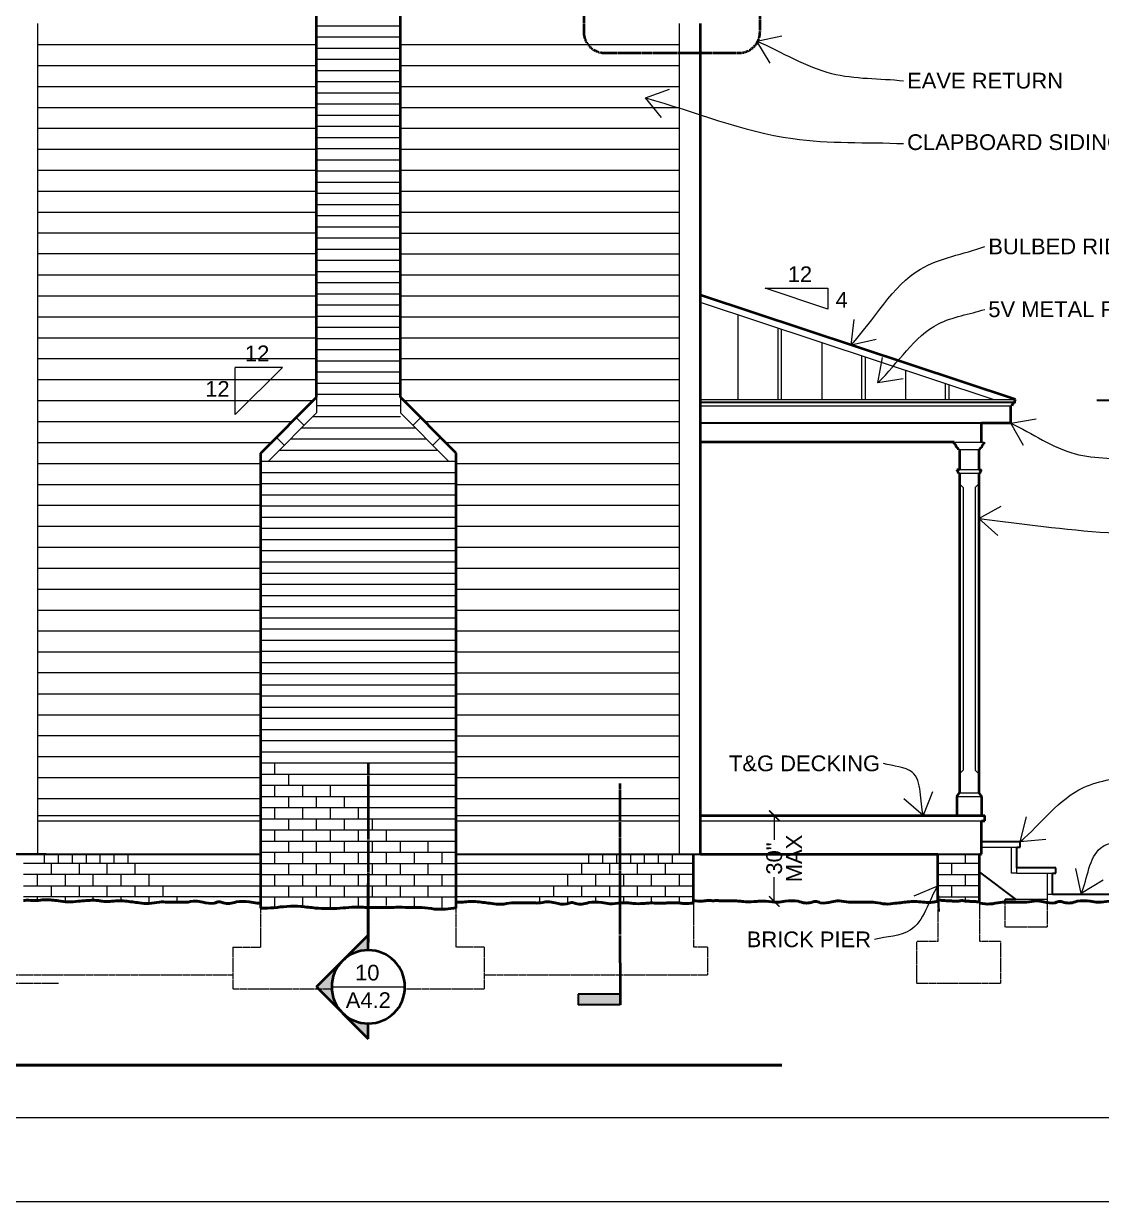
# Model space of a CAD drawing. Header units: inches. Extents: x -4969 to 16721, y 2489 to 24693.
# Drawn here: x 4283.3 to 4592.2, y 4790.5 to 5127.9 of the extents above; entities that cross this region are included whole.
import ezdxf

# ---------------------------------------------------------------- set-up
doc = ezdxf.new("R2010")
doc.units = ezdxf.units.IN
doc.header["$MEASUREMENT"] = 0
doc.linetypes.add('CENTER', pattern=[2, 1.25, -0.25, 0.25, -0.25])
doc.linetypes.add('DASHED2', pattern=[0.375, 0.25, -0.125])
doc.layers.get('0').update_dxf_attribs({"lineweight": 5})
doc.layers.add('0-NPLT', color=1, linetype='Continuous', plot=False)
for name, color, linetype, lineweight in [('1', 1, 'Continuous', 9), ('2', 6, 'Continuous', 20), ('3', 3, 'Continuous', 30), ('4', 2, 'Continuous', 40), ('5', 4, 'Continuous', 50), ('A-DIMSx', 7, 'Continuous', 9), ('A-LINK', 7, 'Continuous', 40), ('A-TEXTx', 7, 'Continuous', 20)]:
    doc.layers.add(name, color=color, linetype=linetype, lineweight=lineweight)
doc.styles.get("Standard").update_dxf_attribs({"font": 'Arial.ttf'})
doc.dimstyles.get("Standard").update_dxf_attribs({"dimtxt": 3, "dimasz": 2, "dimexe": 0.03125, "dimexo": 0.0625, "dimgap": 0.03125, "dimtad": 0, "dimtoh": 1, "dimdec": 4, "dimlfac": 0.99985, "dimzin": 0, "dimdsep": 46, "dimlunit": 4, "dimtxsty": 'Standard', "dimblk": 'ARCHTICK', "dimblk1": 'ARCHTICK', "dimblk2": 'ARCHTICK', "dimcen": 0.09, "dimclrt": 256, "dimadec": 0, "dimazin": 0, "dimtfac": 1, "dimtdec": 4, "dimtofl": 0, "dimtmove": 0, "dimatfit": 3, "dimfxl": 1, "dimtolj": 1, "dimtzin": 0, "dimarcsym": 0})

# ---------------------------------------------------------------- blocks, each defined once
blk = doc.blocks.new('_ArchTick')
at = {"color": 0, "linetype": 'ByBlock', "lineweight": 0, "const_width": 0.15}
blk.add_lwpolyline([(-0.5, -0.5), (0.5, 0.5)], dxfattribs=at)
blk = doc.blocks.new('*D80')
at = {"layer": 'A-DIMSx', "color": 0, "lineweight": -2, "ltscale": 0.1, "transparency": 16777216}
for p, q in [((4501.24, 4901.04), (4495.46, 4901.04)), ((4497.51, 4876.45), (4501.46, 4876.45))]:
    blk.add_line(p, q, dxfattribs=at)
at = {"layer": 'A-DIMSx', "color": 0, "lineweight": 5, "ltscale": 0.1, "transparency": 16777216}
for p, q in [((4498.46, 4901.04), (4498.46, 4894.08)), ((4498.46, 4876.45), (4498.46, 4883.41))]:
    blk.add_line(p, q, dxfattribs=at)
at = {"layer": 'Defpoints', "color": 0, "ltscale": 0.1, "transparency": 16777216}
for p in [(4503.24, 4901.04), (4495.51, 4876.45), (4498.46, 4876.45)]:
    blk.add_point(p, dxfattribs=at)
at = {"layer": 'A-DIMSx', "color": 0, "lineweight": 5, "ltscale": 0.1, "transparency": 16777216, "xscale": 3, "yscale": 3, "zscale": 3}
for p, rotation in [((4498.46, 4901.04), 90), ((4498.46, 4876.45), 270)]:
    blk.add_blockref('_ArchTick', p, dxfattribs=dict(at, rotation=rotation))
at = {"layer": 'A-DIMSx', "ltscale": 0.1, "transparency": 16777216, "insert": (4498.46, 4888.74), "char_height": 4.5, "attachment_point": 5, "rotation": 90}
blk.add_mtext('\\A1;30"', dxfattribs=at)
blk = doc.blocks.new('Section Tail 1a')
at = {"layer": 'A-LINK', "lineweight": 5, "ltscale": 0.1}
blk.add_hatch(color=152, dxfattribs=at).paths.add_polyline_path([(5.4248, 3.0938), (5.4248, 3.1563), (5.1748, 3.1563), (5.1748, 3.0938)])
at = {"layer": 'A-LINK', "color": 152, "linetype": 'Continuous', "lineweight": 30, "ltscale": 0.1}
for p, q in [((5.4248, 3.1563), (5.1748, 3.1563)), ((5.1748, 3.0938), (5.1748, 3.1563)), ((5.4248, 3.0938), (5.1748, 3.0938))]:
    blk.add_line(p, q, dxfattribs=at)
at = {"layer": 'A-LINK', "color": 152, "linetype": 'Continuous', "ltscale": 0.1}
blk.add_line((5.4248, 2.9063), (5.4248, 3.1563), dxfattribs=at)
blk = doc.blocks.new('Section Callout')
at = {"layer": 'A-LINK', "ltscale": 0.1}
h = blk.add_hatch(color=152, dxfattribs=at)
h.paths.add_polyline_path([(1891.06, 7392.5), (1883.64, 7385.08), (1891.06, 7377.65, -0.198912), (1887.98, 7385.08, -0.198912)])
h.paths.add_polyline_path([(1898.48, 7399.92), (1891.06, 7392.5, -0.198912), (1898.48, 7395.58)])
h.paths.add_polyline_path([(1891.06, 7377.65), (1898.48, 7370.23), (1898.48, 7374.58, -0.198912)])
at = {"layer": 'A-LINK', "color": 152, "ltscale": 0.1}
for p, q in [((1883.64, 7385.08), (1898.48, 7399.92)), ((1898.48, 7399.92), (1898.48, 7395.58)), ((1883.64, 7385.08), (1898.48, 7370.23)), ((1898.48, 7374.58), (1898.48, 7370.23)), ((1898.48, 7370.23), (1898.48, 7355.49))]:
    blk.add_line(p, q, dxfattribs=at)
blk.add_circle((1898.48, 7385.08), 10.5, dxfattribs=at)
blk = doc.blocks.new('Column 01 elev')
at = {"layer": '1', "ltscale": 0.25}
for p, q in [((2204.05, 5527.66), (2198.55, 5527.66)), ((2204.05, 5521.94), (2198.55, 5521.94)), ((2204.05, 5520.94), (2198.55, 5520.94)), ((2199.55, 5516.94), (2199.55, 5435.91)), ((2203.05, 5516.94), (2203.05, 5435.91)), ((2199.55, 5435.91), (2198.55, 5434.91)), ((2203.05, 5435.91), (2204.05, 5434.91)), ((2197.8, 5428.41), (2204.8, 5428.41)), ((2198.55, 5429.41), (2204.05, 5429.41))]:
    blk.add_line(p, q, dxfattribs=at)
at = {"layer": '1', "lineweight": 5, "ltscale": 0.25}
for p, q in [((2199.55, 5516.94), (2198.55, 5517.94)), ((2204.05, 5517.94), (2203.05, 5516.94))]:
    blk.add_line(p, q, dxfattribs=at)
at = {"layer": '3', "lineweight": 5, "ltscale": 0.1}
blk.add_line((2197.01, 5529.94), (2205.59, 5529.94), dxfattribs=at)
at = {"layer": '4'}
for p, q in [((2197.01, 5529.37), (2197.01, 5529.94)), ((2197.95, 5528.16), (2197.95, 5528.42)), ((2198.55, 5527.66), (2198.31, 5527.66)), ((2198.55, 5527.66), (2198.55, 5521.94)), ((2204.05, 5527.66), (2204.05, 5521.94)), ((2204.05, 5527.66), (2204.29, 5527.66)), ((2204.65, 5528.16), (2204.65, 5528.42)), ((2205.59, 5529.37), (2205.59, 5529.94)), ((2198.55, 5520.94), (2198.55, 5429.41)), ((2204.05, 5520.94), (2204.05, 5429.41)), ((2197.8, 5428.41), (2198.55, 5429.41)), ((2197.8, 5428.41), (2197.8, 5422.91)), ((2204.05, 5429.41), (2204.8, 5428.41)), ((2204.8, 5428.41), (2204.8, 5422.91))]:
    blk.add_line(p, q, dxfattribs=at)
at = {"layer": '4', "ltscale": 0.25}
for p, q in [((2198.55, 5521.94), (2197.8, 5521.94)), ((2198.3, 5520.94), (2198.55, 5520.94)), ((2204.05, 5521.94), (2204.8, 5521.94)), ((2204.3, 5520.94), (2204.05, 5520.94))]:
    blk.add_line(p, q, dxfattribs=at)
for centre, start, end in [((2198.41, 5521.93), 179.1702, 233.9599), ((2197.69, 5520.95), 359.1702, 53.9599), ((2204.91, 5520.95), 126.0401, 180.8298), ((2204.19, 5521.93), 306.0401, 0.8298)]:
    blk.add_arc(centre, 0.607, start, end, dxfattribs=at)
at = {"layer": '4'}
for points, knots in [([(2197.95, 5528.42), (2197.87, 5528.43), (2197.8, 5528.44), (2197.7, 5528.48), (2197.63, 5528.57), (2197.58, 5528.68), (2197.54, 5528.78), (2197.51, 5528.89), (2197.47, 5529), (2197.43, 5529.11), (2197.38, 5529.21), (2197.31, 5529.29), (2197.23, 5529.34), (2197.14, 5529.37), (2197.07, 5529.37), (2197.01, 5529.37)], [0.0155755, 0.0155755, 0.0155755, 0.0155755, 0.0913028, 0.1674337, 0.240804, 0.3221473, 0.4016041, 0.479934, 0.5587836, 0.63986, 0.7243935, 0.7885425, 0.8553172, 0.923465, 0.9867831, 0.9867831, 0.9867831, 0.9867831]), ([(2198.31, 5527.66), (2198.3, 5527.72), (2198.29, 5527.79), (2198.25, 5527.88), (2198.21, 5527.96), (2198.16, 5528.03), (2198.07, 5528.1), (2198, 5528.14), (2197.95, 5528.16)], [0.002479, 0.002479, 0.002479, 0.002479, 0.1892867, 0.3469333, 0.4813355, 0.6000559, 0.7825047, 0.9879342, 0.9879342, 0.9879342, 0.9879342]), ([(2204.29, 5527.66), (2204.3, 5527.72), (2204.31, 5527.79), (2204.35, 5527.88), (2204.39, 5527.96), (2204.44, 5528.03), (2204.53, 5528.1), (2204.6, 5528.14), (2204.65, 5528.16)], [0.002479, 0.002479, 0.002479, 0.002479, 0.1892867, 0.3469333, 0.4813355, 0.6000559, 0.7825047, 0.9879342, 0.9879342, 0.9879342, 0.9879342]), ([(2204.65, 5528.42), (2204.72, 5528.43), (2204.8, 5528.44), (2204.9, 5528.48), (2204.97, 5528.57), (2205.02, 5528.68), (2205.06, 5528.78), (2205.09, 5528.89), (2205.13, 5529), (2205.17, 5529.11), (2205.22, 5529.21), (2205.29, 5529.29), (2205.37, 5529.34), (2205.46, 5529.37), (2205.52, 5529.37), (2205.59, 5529.37)], [0.0155755, 0.0155755, 0.0155755, 0.0155755, 0.0913028, 0.1674337, 0.240804, 0.3221473, 0.4016041, 0.479934, 0.5587836, 0.63986, 0.7243935, 0.7885425, 0.8553172, 0.923465, 0.9867831, 0.9867831, 0.9867831, 0.9867831])]:
    blk.add_open_spline(points, degree=3, knots=knots, dxfattribs=at)
blk = doc.blocks.new('BORDER 11X17')
at = {"layer": '0-NPLT', "lineweight": 9, "ltscale": 0.1}
blk.add_lwpolyline([(29864.74, -10461.77), (29048.74, -10461.77), (29048.74, -10989.77), (29864.74, -10989.77), (29864.74, -10461.77)], dxfattribs=at)
blk.add_lwpolyline([(29792.74, -10473.77), (29078.74, -10473.77), (29078.74, -10977.77), (29792.74, -10977.77)], close=True, dxfattribs=at)

msp = doc.modelspace()

# ---------------------------------------------------------------- linework, layer by layer
at = {"layer": '1', "linetype": 'DASHED2', "ltscale": 0.25}
for p, q in [((4545.302912, 4876.4673533), (4545.302912, 4864.935623)), ((4564.677912, 4869.035623), (4564.677912, 4876.2309237)), ((4576.677912, 4876.0939635), (4576.677912, 4869.035623)), ((4351.302912, 4863.335623), (4351.302912, 4874.4947682)), ((4407.302912, 4863.335623), (4407.302912, 4875.4345612)), ((4475.302912, 4875.9973954), (4475.302912, 4863.335623)), ((4557.302912, 4875.9253036), (4557.302912, 4864.935623)), ((4576.677912, 4869.035623), (4564.677912, 4869.035623)), ((4343.302912, 4863.335623), (4343.302912, 4851.335623)), ((4343.302912, 4863.335623), (4351.302912, 4863.335623)), ((4415.302912, 4863.335623), (4407.302912, 4863.335623)), ((4415.302912, 4863.335623), (4415.302912, 4851.335623)), ((4479.302912, 4863.335623), (4475.302912, 4863.335623)), ((4479.302912, 4863.335623), (4479.302912, 4855.335623)), ((4539.302912, 4852.935623), (4539.302912, 4864.935623)), ((4545.302912, 4864.935623), (4539.302912, 4864.935623)), ((4563.302912, 4864.935623), (4557.302912, 4864.935623)), ((4563.302912, 4864.935623), (4563.302912, 4852.935623)), ((4293.302912, 4852.935623), (4269.302912, 4852.935623)), ((4343.302912, 4855.335623), (4279.302912, 4855.335623)), ((4479.302912, 4855.335623), (4415.302912, 4855.335623)), ((4563.302912, 4852.935623), (4539.302912, 4852.935623)), ((4371.6375389, 4851.335623), (4343.302912, 4851.335623)), ((4415.302912, 4851.335623), (4392.5983286, 4851.335623))]:
    msp.add_line(p, q, dxfattribs=at)
at = {"layer": '2'}
for p, q in [((4287.302912, 5127.9416121), (4287.3029107, 4899.535623)), ((4367.302912, 5127.335623), (4391.302912, 5127.335623)), ((4471.3029121, 4899.535623), (4471.3029119, 5127.9416121)), ((4367.302912, 5124.135623), (4391.302912, 5124.135623)), ((4287.302912, 5121.9416691), (4367.302912, 5121.9371099)), ((4367.302912, 5120.935623), (4391.302912, 5120.935623)), ((4391.302912, 5121.9357221), (4471.3029119, 5121.9311473)), ((4287.302912, 5115.9312045), (4367.302912, 5115.9312045)), ((4367.302912, 5117.735623), (4391.302912, 5117.735623)), ((4391.302912, 5115.9312045), (4471.3029119, 5115.9312045)), ((4367.302912, 5114.535623), (4391.302912, 5114.535623)), ((4287.3029119, 5109.9416121), (4367.302912, 5109.9416121)), ((4367.302912, 5111.335623), (4391.302912, 5111.335623)), ((4391.302912, 5109.9416121), (4471.3029119, 5109.9416121)), ((4367.302912, 5108.135623), (4391.302912, 5108.135623)), ((4287.3029119, 5103.9312045), (4367.302912, 5103.9312045)), ((4367.302912, 5104.935623), (4391.302912, 5104.935623)), ((4391.302912, 5103.9312045), (4471.302912, 5103.9312045)), ((4367.302912, 5101.735623), (4391.302912, 5101.735623)), ((4287.3029119, 5097.9416121), (4367.302912, 5097.9416121)), ((4367.302912, 5098.535623), (4391.302912, 5098.535623)), ((4391.302912, 5097.9312045), (4471.302912, 5097.9312045)), ((4367.302912, 5095.335623), (4391.302912, 5095.335623)), ((4367.302912, 5092.135623), (4391.302912, 5092.135623)), ((4287.3029118, 5091.9312045), (4367.302912, 5091.9312045)), ((4367.302912, 5088.935623), (4391.302912, 5088.935623)), ((4391.302912, 5091.9312045), (4471.302912, 5091.9312045)), ((4287.3029118, 5085.9416121), (4367.302912, 5085.9416121)), ((4367.302912, 5085.735623), (4391.302912, 5085.735623)), ((4391.302912, 5085.9416121), (4471.302912, 5085.9416121)), ((4367.302912, 5082.535623), (4391.302912, 5082.535623)), ((4287.3029117, 5079.9416121), (4367.302912, 5079.9416121)), ((4367.302912, 5079.335623), (4391.302912, 5079.335623)), ((4391.302912, 5079.9312045), (4471.302912, 5079.9312045)), ((4367.302912, 5076.135623), (4391.302912, 5076.135623)), ((4287.3029117, 5073.9416121), (4367.302912, 5073.9416121)), ((4367.302912, 5072.935623), (4391.302912, 5072.935623)), ((4391.302912, 5073.9416121), (4471.302912, 5073.9416121)), ((4367.302912, 5069.735623), (4391.302912, 5069.735623)), ((4287.3029117, 5067.9416121), (4367.302912, 5067.9416121)), ((4367.302912, 5066.535623), (4391.302912, 5066.535623)), ((4391.302912, 5067.9312045), (4471.302912, 5067.9312045)), ((4367.302912, 5061.9428666), (4287.3029116, 5061.9310568)), ((4367.302912, 5063.335623), (4391.302912, 5063.335623)), ((4391.302912, 5061.9429083), (4471.302912, 5061.9310563)), ((4367.302912, 5060.135623), (4391.302912, 5060.135623)), ((4287.3029116, 5055.9312045), (4367.302912, 5055.9312045)), ((4367.302912, 5056.935623), (4391.302912, 5056.935623)), ((4391.302912, 5055.9312045), (4471.302912, 5055.9312045)), ((4367.302912, 5053.735623), (4391.302912, 5053.735623)), ((4287.3029116, 5049.9416121), (4367.302912, 5049.9416121)), ((4367.302912, 5050.535623), (4391.302912, 5050.535623)), ((4391.302912, 5049.9416121), (4471.302912, 5049.9416121)), ((4367.302912, 5047.335623), (4391.302912, 5047.335623)), ((4561.2066419, 5020.2022897), (4477.302912, 5048.0683682)), ((4287.3029115, 5043.9416121), (4367.302912, 5043.9416121)), ((4367.302912, 5044.135623), (4391.302912, 5044.135623)), ((4391.302912, 5043.9416121), (4471.302912, 5043.9416121)), ((4488.0576912, 5044.4964945), (4488.0576912, 5020.2022897)), ((4367.302912, 5040.935623), (4391.302912, 5040.935623)), ((4499.5576912, 5020.2022897), (4499.5576912, 5040.6771184)), ((4500.5576912, 5020.2022897), (4500.5576912, 5040.3449987)), ((4287.3029115, 5037.9416121), (4367.302912, 5037.9416121)), ((4367.302912, 5037.735623), (4391.302912, 5037.735623)), ((4391.302912, 5037.9416121), (4471.302912, 5037.9416121)), ((4512.0576912, 5036.5256226), (4512.0576912, 5020.2022897)), ((4287.3029115, 5031.9416121), (4367.302912, 5031.9416121)), ((4367.302912, 5034.535623), (4391.302912, 5034.535623)), ((4367.302912, 5031.335623), (4391.302912, 5031.335623)), ((4391.302912, 5031.9416121), (4471.302912, 5031.9416121)), ((4523.5576912, 5020.2022897), (4523.5576912, 5032.7062465)), ((4524.5576912, 5020.2022897), (4524.5576912, 5032.3741268)), ((4367.302912, 5028.135623), (4391.302912, 5028.135623)), ((4536.0576912, 5028.5547507), (4536.0576912, 5020.2022897)), ((4287.3029114, 5025.9416121), (4367.302912, 5025.9416121)), ((4367.302912, 5024.935623), (4391.302912, 5024.935623)), ((4391.302912, 5025.9416121), (4471.302912, 5025.9416121)), ((4547.5576912, 5020.2022897), (4547.5576912, 5024.7353746)), ((4367.302912, 5021.735623), (4391.302912, 5021.735623)), ((4548.5576912, 5020.2022897), (4548.5576912, 5024.4032549)), ((4287.3029114, 5019.9416121), (4366.3309665, 5019.9416121)), ((4367.302912, 5020.9135576), (4367.302912, 5016.3880742)), ((4367.302912, 5018.535623), (4391.302912, 5018.535623)), ((4391.302912, 5020.9135576), (4391.302912, 5016.3880742)), ((4392.2748575, 5019.9416121), (4471.302912, 5019.9416121)), ((4477.302912, 5020.2022897), (4567.5520017, 5020.2022897)), ((4477.302912, 5018.4522897), (4566.302912, 5018.4522897)), ((4353.5656537, 5002.6508159), (4367.302912, 5016.3880742)), ((4363.6903949, 5012.7755571), (4361.4276532, 5015.0382988)), ((4366.2504608, 5015.335623), (4391.302912, 5015.335623)), ((4405.0401703, 5002.6508159), (4391.302912, 5016.3880742)), ((4394.9154291, 5012.7755571), (4397.1781708, 5015.0382988)), ((4287.3029113, 5013.9311473), (4360.3246774, 5013.935323)), ((4363.0504608, 5012.135623), (4395.5553632, 5012.135623)), ((4398.2789762, 5013.9374934), (4471.302912, 5013.9416693)), ((4287.3029113, 5007.9416691), (4354.3272037, 5007.9378494)), ((4358.0335406, 5007.1187029), (4355.7707989, 5009.3814446)), ((4359.8504608, 5008.935623), (4398.7553632, 5008.935623)), ((4400.5722833, 5007.1187029), (4402.835025, 5009.3814446)), ((4404.2814897, 5007.9349799), (4471.302912, 5007.9311473)), ((4356.6504608, 5005.735623), (4401.9553632, 5005.735623)), ((4287.3029113, 5001.9352644), (4351.302912, 5001.931617)), ((4351.302912, 5002.535623), (4407.302912, 5002.535623)), ((4407.302912, 5001.9284024), (4471.302912, 5001.9247426)), ((4351.302912, 4999.335623), (4407.302912, 4999.335623)), ((4287.3029112, 4995.9248001), (4351.302912, 4995.9248001)), ((4351.302912, 4996.135623), (4407.302912, 4996.135623)), ((4407.302912, 4995.9248001), (4471.302912, 4995.9248001)), ((4351.302912, 4992.935623), (4407.302912, 4992.935623)), ((4287.3029112, 4989.9352078), (4351.302912, 4989.9352078)), ((4351.302912, 4989.735623), (4407.302912, 4989.735623)), ((4407.302912, 4989.9352078), (4471.302912, 4989.9352078)), ((4351.302912, 4986.535623), (4407.302912, 4986.535623)), ((4287.3029112, 4983.9248001), (4351.302912, 4983.9248001)), ((4351.302912, 4983.335623), (4407.302912, 4983.335623)), ((4407.302912, 4983.9248001), (4471.302912, 4983.9248001)), ((4287.3029111, 4977.9352078), (4351.302912, 4977.9352078)), ((4351.302912, 4980.135623), (4407.302912, 4980.135623)), ((4407.302912, 4977.9248001), (4471.302912, 4977.9248001)), ((4351.302912, 4976.935623), (4407.302912, 4976.935623)), ((4287.3029111, 4971.9248001), (4351.302912, 4971.9248001)), ((4351.302912, 4973.735623), (4407.302912, 4973.735623)), ((4351.302912, 4970.535623), (4407.302912, 4970.535623)), ((4407.302912, 4971.9248001), (4471.302912, 4971.9248001)), ((4351.302912, 4967.335623), (4407.302912, 4967.335623)), ((4287.3029111, 4965.9352078), (4351.302912, 4965.9352078)), ((4351.302912, 4964.135623), (4407.302912, 4964.135623)), ((4407.302912, 4965.9352078), (4471.302912, 4965.9352078)), ((4351.302912, 4960.935623), (4407.302912, 4960.935623)), ((4287.302911, 4959.9352078), (4351.302912, 4959.9352078)), ((4351.302912, 4957.735623), (4407.302912, 4957.735623)), ((4407.302912, 4959.9248001), (4471.302912, 4959.9248001)), ((4287.302911, 4953.9352078), (4351.302912, 4953.9352078)), ((4351.302912, 4954.535623), (4407.302912, 4954.535623)), ((4407.302912, 4953.9352078), (4471.302912, 4953.9352078)), ((4351.302912, 4951.335623), (4407.302912, 4951.335623)), ((4287.3029109, 4947.9352078), (4351.302912, 4947.9352078)), ((4351.302912, 4948.135623), (4407.302912, 4948.135623)), ((4407.302912, 4947.9248001), (4471.3029121, 4947.9248001)), ((4351.302912, 4944.935623), (4407.302912, 4944.935623)), ((4351.302912, 4941.9341014), (4287.3029109, 4941.9246535)), ((4351.302912, 4941.735623), (4407.302912, 4941.735623)), ((4407.302912, 4941.9341326), (4471.3029121, 4941.924651)), ((4351.302912, 4938.535623), (4407.302912, 4938.535623)), ((4287.3029109, 4935.9248001), (4351.302912, 4935.9248001)), ((4351.302912, 4935.335623), (4407.302912, 4935.335623)), ((4407.302912, 4935.9248001), (4471.3029121, 4935.9248001)), ((4351.302912, 4932.135623), (4407.302912, 4932.135623)), ((4287.3029108, 4929.9311473), (4351.302912, 4929.9348071)), ((4351.302912, 4928.935623), (4407.302912, 4928.935623)), ((4407.302912, 4929.9380094), (4471.3029121, 4929.9416693)), ((4287.3029108, 4923.9416693), (4351.302912, 4923.9380094)), ((4351.302912, 4925.735623), (4407.302912, 4925.735623)), ((4407.302912, 4923.9348071), (4471.3029121, 4923.9311473)), ((4351.302912, 4922.535623), (4407.302912, 4922.535623)), ((4287.3029108, 4917.9311473), (4351.302912, 4917.9348071)), ((4351.302912, 4919.335623), (4407.302912, 4919.335623)), ((4407.302912, 4917.9380094), (4471.3029121, 4917.9416693)), ((4351.302912, 4916.135623), (4407.302912, 4916.135623)), ((4355.302912, 4912.935623), (4355.302912, 4916.135623)), ((4287.3029107, 4911.9416121), (4351.302912, 4911.9416121)), ((4351.302912, 4912.935623), (4407.302912, 4912.935623)), ((4359.302912, 4909.735623), (4359.302912, 4912.935623)), ((4407.302912, 4911.9416121), (4471.3029121, 4911.9416121)), ((4351.302912, 4909.735623), (4407.302912, 4909.735623)), ((4351.302912, 4906.535623), (4407.302912, 4906.535623)), ((4355.302912, 4906.535623), (4355.302912, 4909.735623)), ((4359.302912, 4903.335623), (4359.302912, 4906.535623)), ((4363.302912, 4906.535623), (4363.302912, 4909.735623)), ((4367.302912, 4903.335623), (4367.302912, 4906.535623)), ((4371.302912, 4906.535623), (4371.302912, 4909.735623)), ((4375.302912, 4903.335623), (4375.302912, 4906.535623)), ((4287.3029107, 4905.9416121), (4351.302912, 4905.9416121)), ((4351.302912, 4903.335623), (4407.302912, 4903.335623)), ((4355.302912, 4900.135623), (4355.302912, 4903.335623)), ((4363.302912, 4900.135623), (4363.302912, 4903.335623)), ((4371.302912, 4900.135623), (4371.302912, 4903.335623)), ((4379.302912, 4900.135623), (4379.302912, 4903.335623)), ((4407.302912, 4905.9416121), (4471.3029121, 4905.9416121)), ((4287.3029107, 4901.035623), (4351.302912, 4901.035623)), ((4351.302912, 4900.135623), (4407.302912, 4900.135623)), ((4359.302912, 4896.935623), (4359.302912, 4900.135623)), ((4367.302912, 4896.935623), (4367.302912, 4900.135623)), ((4375.302912, 4896.935623), (4375.302912, 4900.135623)), ((4383.302912, 4896.935623), (4383.302912, 4900.135623)), ((4407.302912, 4901.035623), (4471.3029121, 4901.035623)), ((4287.3029107, 4899.535623), (4287.3029106, 4890.035623)), ((4287.3029107, 4899.535623), (4351.302912, 4899.535623)), ((4351.302912, 4896.935623), (4407.302912, 4896.935623)), ((4355.302912, 4893.735623), (4355.302912, 4896.935623)), ((4363.302912, 4893.735623), (4363.302912, 4896.935623)), ((4371.302912, 4893.735623), (4371.302912, 4896.935623)), ((4379.302912, 4893.735623), (4379.302912, 4896.935623)), ((4387.302912, 4893.735623), (4387.302912, 4896.935623)), ((4407.302912, 4899.535623), (4471.3029121, 4899.535623)), ((4471.3029121, 4890.035623), (4471.3029121, 4899.535623)), ((4477.3029121, 4899.535623), (4557.802912, 4899.535623)), ((4351.302912, 4893.735623), (4407.302912, 4893.735623)), ((4359.302912, 4890.535623), (4359.302912, 4893.735623)), ((4367.302912, 4890.535623), (4367.302912, 4893.735623)), ((4375.302912, 4890.535623), (4375.302912, 4893.735623)), ((4383.302912, 4890.535623), (4383.302912, 4893.735623)), ((4391.302912, 4890.535623), (4391.302912, 4893.735623)), ((4399.302912, 4890.535623), (4399.302912, 4893.735623)), ((4289.302912, 4887.335623), (4289.302912, 4890.035623)), ((4293.302912, 4887.335623), (4293.302912, 4890.035623)), ((4297.302912, 4887.335623), (4297.302912, 4890.035623)), ((4301.302912, 4887.335623), (4301.302912, 4890.035623)), ((4305.302912, 4887.335623), (4305.302912, 4890.035623)), ((4309.302912, 4887.335623), (4309.302912, 4890.035623)), ((4313.302912, 4887.335623), (4313.302912, 4890.035623)), ((4351.302912, 4890.535623), (4407.302912, 4890.535623)), ((4355.302912, 4887.335623), (4355.302912, 4890.535623)), ((4363.302912, 4887.335623), (4363.302912, 4890.535623)), ((4371.302912, 4887.335623), (4371.302912, 4890.535623)), ((4379.302912, 4887.335623), (4379.302912, 4890.535623)), ((4387.302912, 4887.335623), (4387.302912, 4890.535623)), ((4395.302912, 4887.335623), (4395.302912, 4890.535623)), ((4403.302912, 4887.335623), (4403.302912, 4890.535623)), ((4445.302912, 4887.335623), (4445.302912, 4890.035623)), ((4449.302912, 4887.335623), (4449.302912, 4890.035623)), ((4453.302912, 4887.335623), (4453.302912, 4890.035623)), ((4457.302912, 4887.335623), (4457.302912, 4890.035623)), ((4461.302912, 4887.335623), (4461.302912, 4890.035623)), ((4465.302912, 4887.335623), (4465.302912, 4890.035623)), ((4469.302912, 4887.335623), (4469.302912, 4890.035623)), ((4553.302912, 4887.335623), (4553.302912, 4890.035623)), ((4557.802912, 4892.035623), (4567.927912, 4892.035623)), ((4566.427912, 4884.535623), (4566.427912, 4892.035623)), ((4351.302912, 4887.335623), (4283.302912, 4887.335623)), ((4291.302912, 4884.135623), (4291.302912, 4887.335623)), ((4299.302912, 4884.135623), (4299.302912, 4887.335623)), ((4307.302912, 4884.135623), (4307.302912, 4887.335623)), ((4315.302912, 4884.135623), (4315.302912, 4887.335623)), ((4351.302912, 4887.335623), (4407.302912, 4887.335623)), ((4359.302912, 4884.135623), (4359.302912, 4887.335623)), ((4367.302912, 4884.135623), (4367.302912, 4887.335623)), ((4375.302912, 4884.135623), (4375.302912, 4887.335623)), ((4383.302912, 4884.135623), (4383.302912, 4887.335623)), ((4391.302912, 4884.135623), (4391.302912, 4887.335623)), ((4399.302912, 4884.135623), (4399.302912, 4887.335623)), ((4475.302912, 4887.335623), (4407.302912, 4887.335623)), ((4443.302912, 4884.135623), (4443.302912, 4887.335623)), ((4451.302912, 4884.135623), (4451.302912, 4887.335623)), ((4459.302912, 4884.135623), (4459.302912, 4887.335623)), ((4467.302912, 4884.135623), (4467.302912, 4887.335623)), ((4557.302912, 4887.335623), (4545.302912, 4887.335623)), ((4549.302912, 4884.135623), (4549.302912, 4887.335623)), ((4351.302912, 4884.135623), (4283.302912, 4884.135623)), ((4287.302912, 4880.935623), (4287.302912, 4884.135623)), ((4295.302912, 4880.935623), (4295.302912, 4884.135623)), ((4303.302912, 4880.935623), (4303.302912, 4884.135623)), ((4311.302912, 4880.935623), (4311.302912, 4884.135623)), ((4319.302912, 4880.935623), (4319.302912, 4884.135623)), ((4351.302912, 4884.135623), (4407.302912, 4884.135623)), ((4355.302912, 4880.935623), (4355.302912, 4884.135623)), ((4363.302912, 4880.935623), (4363.302912, 4884.135623)), ((4371.302912, 4880.935623), (4371.302912, 4884.135623)), ((4379.302912, 4880.935623), (4379.302912, 4884.135623)), ((4387.302912, 4880.935623), (4387.302912, 4884.135623)), ((4395.302912, 4880.935623), (4395.302912, 4884.135623)), ((4403.302912, 4880.935623), (4403.302912, 4884.135623)), ((4475.302912, 4884.135623), (4407.302912, 4884.135623)), ((4439.302912, 4880.935623), (4439.302912, 4884.135623)), ((4447.302912, 4880.935623), (4447.302912, 4884.135623)), ((4455.302912, 4880.935623), (4455.302912, 4884.135623)), ((4463.302912, 4880.935623), (4463.302912, 4884.135623)), ((4471.302912, 4880.935623), (4471.302912, 4884.135623)), ((4545.302912, 4884.135623), (4557.302912, 4884.135623)), ((4553.302912, 4880.935623), (4553.302912, 4884.135623)), ((4567.927912, 4884.535623), (4566.427912, 4884.535623)), ((4567.927912, 4884.535623), (4567.927912, 4886.035623)), ((4567.927912, 4884.535623), (4568.052912, 4884.535623)), ((4568.052912, 4884.535623), (4578.177912, 4884.535623)), ((4576.677912, 4884.535623), (4576.677912, 4877.035623)), ((4283.302912, 4880.935623), (4351.302912, 4880.935623)), ((4291.302912, 4877.735623), (4291.302912, 4880.935623)), ((4299.302912, 4877.735623), (4299.302912, 4880.935623)), ((4307.302912, 4877.735623), (4307.302912, 4880.935623)), ((4315.302912, 4877.735623), (4315.302912, 4880.935623)), ((4323.302912, 4877.735623), (4323.302912, 4880.935623)), ((4351.302912, 4880.935623), (4407.302912, 4880.935623)), ((4359.302912, 4877.735623), (4359.302912, 4880.935623)), ((4367.302912, 4877.735623), (4367.302912, 4880.935623)), ((4375.302912, 4877.735623), (4375.302912, 4880.935623)), ((4383.302912, 4877.735623), (4383.302912, 4880.935623)), ((4391.302912, 4877.735623), (4391.302912, 4880.935623)), ((4399.302912, 4877.735623), (4399.302912, 4880.935623)), ((4407.302912, 4880.935623), (4475.302912, 4880.935623)), ((4435.302912, 4877.735623), (4435.302912, 4880.935623)), ((4443.302912, 4877.735623), (4443.302912, 4880.935623)), ((4451.302912, 4877.735623), (4451.302912, 4880.935623)), ((4459.302912, 4877.735623), (4459.302912, 4880.935623)), ((4467.302912, 4877.735623), (4467.302912, 4880.935623)), ((4557.302912, 4880.935623), (4545.302912, 4880.935623)), ((4549.302912, 4877.735623), (4549.302912, 4880.935623)), ((4351.302912, 4877.735623), (4283.302912, 4877.735623)), ((4287.302912, 4876.7073394), (4287.302912, 4877.735623)), ((4295.302912, 4876.3556978), (4295.302912, 4877.735623)), ((4303.302912, 4876.7881685), (4303.302912, 4877.735623)), ((4311.302912, 4876.6175487), (4311.302912, 4877.735623)), ((4319.302912, 4875.8319176), (4319.302912, 4877.735623)), ((4327.302912, 4875.8319176), (4327.302912, 4877.735623)), ((4351.302912, 4877.735623), (4407.302912, 4877.735623)), ((4355.302912, 4874.8934839), (4355.302912, 4877.735623)), ((4363.302912, 4874.8934839), (4363.302912, 4877.735623)), ((4371.302912, 4874.8934839), (4371.302912, 4877.735623)), ((4379.302912, 4875.0737977), (4379.302912, 4877.735623)), ((4387.302912, 4875.3174562), (4387.302912, 4877.735623)), ((4395.302912, 4874.535623), (4395.302912, 4877.735623)), ((4403.302912, 4874.535623), (4403.302912, 4877.735623)), ((4475.302912, 4877.735623), (4407.302912, 4877.735623)), ((4431.302912, 4876.046779), (4431.302912, 4877.735623)), ((4439.302912, 4875.8714289), (4439.302912, 4877.735623)), ((4447.302912, 4876.2582894), (4447.302912, 4877.735623)), ((4455.302912, 4876.066751), (4455.302912, 4877.735623)), ((4463.302912, 4876.0028568), (4463.302912, 4877.735623)), ((4471.302912, 4876.0022275), (4471.302912, 4877.735623)), ((4545.302912, 4877.735623), (4557.302912, 4877.735623)), ((4553.302912, 4876.5480417), (4553.302912, 4877.735623)), ((4576.677912, 4877.035623), (4567.677912, 4877.035623)), ((4576.677912, 4878.535623), (4578.177912, 4878.535623)), ((4576.677912, 4877.035623), (4576.677912, 4876.0939635))]:
    msp.add_line(p, q, dxfattribs=at)
at = {"layer": '2', "color": 152, "ltscale": 0.1}
msp.add_line((4371.6179337, 4851.9769694), (4392.6179338, 4851.9769694), dxfattribs=at)
at = {"layer": '3'}
for p, q in [((4477.302912, 5019.4522897), (4567.302912, 5019.4522897)), ((4557.802912, 5013.4522897), (4477.302912, 5013.4522897)), ((4568.927912, 4893.535623), (4557.802912, 4893.535623)), ((4568.927912, 4892.035623), (4568.927912, 4893.535623)), ((4289.802912, 4890.035623), (4277.802912, 4890.035623)), ((4281.3029106, 4890.035623), (4351.302912, 4890.035623)), ((4407.302912, 4890.035623), (4477.3030279, 4890.035623)), ((4545.302912, 4890.035623), (4557.302912, 4890.035623)), ((4567.927912, 4892.035623), (4568.927912, 4892.035623)), ((4567.927912, 4886.035623), (4567.927912, 4892.035623)), ((4557.302912, 4884.816873), (4567.677912, 4877.035623)), ((4579.177912, 4886.035623), (4567.927912, 4886.035623)), ((4578.177912, 4878.535623), (4578.177912, 4884.535623)), ((4578.177912, 4884.535623), (4579.177912, 4884.535623)), ((4579.177912, 4884.535623), (4579.177912, 4886.035623)), ((4564.677912, 4876.2309237), (4564.677912, 4877.035623)), ((4567.677912, 4877.035623), (4564.677912, 4877.035623)), ((4578.177912, 4878.535623), (4600.677912, 4878.535623))]:
    msp.add_line(p, q, dxfattribs=at)
at = {"layer": '3', "linetype": 'CENTER', "ltscale": 0.25}
msp.add_line((4682.4393781, 5019.9416121), (4590.9393781, 5019.9416121), dxfattribs=at)
at = {"layer": '4'}
for p, q in [((4367.302912, 5020.9135576), (4367.302912, 5244.1244581)), ((4391.302399, 5020.9140706), (4391.3016118, 5244.1231575)), ((4477.3029121, 4890.035623), (4477.3029119, 5127.9416121)), ((4567.5520017, 5020.2022897), (4477.302912, 5050.175787)), ((4351.302912, 5004.9135576), (4367.302912, 5020.9135576)), ((4407.302912, 5004.9135576), (4391.302399, 5020.9140706)), ((4566.302912, 5013.4522897), (4566.302912, 5018.4522897)), ((4566.552912, 5018.4522897), (4566.302912, 5018.4522897)), ((4567.302912, 5019.4522897), (4567.5520017, 5020.2022897)), ((4567.302912, 5019.4522897), (4567.302912, 5019.2022897)), ((4557.802912, 5008.0666121), (4557.802912, 5013.4522897)), ((4566.302912, 5013.4522897), (4557.802912, 5013.4522897)), ((4477.302912, 5008.0666121), (4550.0127025, 5008.0666121)), ((4351.302912, 4874.4947682), (4351.302912, 5004.9135576)), ((4407.302912, 4874.4947682), (4407.302912, 5004.9135576)), ((4477.3029121, 4901.035623), (4558.8029111, 4901.035623)), ((4558.8029111, 4899.535623), (4558.8029111, 4901.035623)), ((4557.802912, 4890.035623), (4557.802912, 4899.535623)), ((4557.802912, 4899.535623), (4558.8029111, 4899.535623)), ((4475.302912, 4875.9973954), (4475.302912, 4890.035623)), ((4477.3029121, 4890.035623), (4545.302912, 4890.035623)), ((4545.302912, 4876.4673533), (4545.302912, 4890.035623)), ((4557.302912, 4875.9253036), (4557.302912, 4890.035623)), ((4557.302912, 4890.035623), (4557.802912, 4890.035623))]:
    msp.add_line(p, q, dxfattribs=at)
msp.add_arc((4567.2406147, 5018.514587), 0.6905186, 84.823843828, 185.1761549, dxfattribs=at)
at = {"layer": '5', "ltscale": 0.1}
msp.add_line((3850.2925723, 4829.5008975), (4500.6270939, 4829.5008975), dxfattribs=at)
at = {"layer": '5'}
for points, knots in [([(4351.302912, 4876.0185729), (4350.9688381, 4875.9930394), (4349.8660035, 4875.9506759), (4347.5550194, 4876.4378544), (4344.8099202, 4876.5976206), (4342.4153676, 4875.704833), (4340.7210376, 4875.9313949), (4339.2930561, 4876.5328131), (4337.369869, 4875.5504187), (4335.0480044, 4876.2054911), (4332.3375959, 4876.748545), (4330.2531114, 4876.1013719), (4328.3440309, 4876.2729847), (4326.6120893, 4876.2615069), (4324.5656641, 4876.2319121), (4322.0069555, 4876.395267), (4319.3368346, 4875.6202821), (4316.7245665, 4876.0238126), (4313.7624035, 4876.3804734), (4310.2139296, 4876.8756615), (4306.9223429, 4876.1759981), (4304.3116589, 4876.8314662), (4302.7679145, 4876.7895025), (4300.8499995, 4876.6490006), (4298.7701055, 4876.5032166), (4296.1031571, 4876.1916471), (4292.9337221, 4876.6580438), (4289.8321024, 4877.110661), (4286.7547589, 4876.5275596), (4284.6983089, 4876.8285469), (4283.5408098, 4876.7478717), (4283.302912, 4876.7233455)], [23.0335423731, 23.0335423731, 23.0335423731, 23.0335423731, 24.0403607494, 26.363871891, 30.0742089263, 32.1103617678, 33.8516042112, 35.1119372476, 36.5297832171, 39.8619674173, 41.9746089412, 44.7750674343, 46.1707600226, 47.6978272911, 49.9710707726, 52.3164807139, 55.3425280243, 58.1293589993, 60.1299455118, 64.3241227489, 68.8188799914, 69.8888235483, 72.3460349694, 73.3979104104, 75.6651746964, 78.606541836, 81.3999059133, 85.2446410438, 87.9213730028, 90.6853426905, 91.4022650047, 91.4022650047, 91.4022650047, 91.4022650047]), ([(4475.302912, 4875.9973954), (4474.4183422, 4875.8814556), (4472.9988124, 4875.6953991), (4471.2109813, 4876.0777246), (4469.728978, 4875.9568411), (4468.3992042, 4876.0895214), (4467.1601156, 4875.9516765), (4465.9753569, 4875.9927552), (4464.4415763, 4875.9590391), (4462.7137895, 4876.050718), (4460.5022665, 4875.7836314), (4458.4035823, 4875.777772), (4456.243572, 4876.0754564), (4453.9980468, 4876.0786546), (4451.5837099, 4875.5965799), (4448.5550194, 4876.2350581), (4445.8099202, 4876.3948244), (4443.4153676, 4875.5020367), (4441.7210376, 4875.7285987), (4440.2930561, 4876.3300168), (4438.369869, 4875.3476225), (4436.0480044, 4876.0026949), (4433.3375959, 4876.5457488), (4431.2531114, 4875.8985756), (4429.3440309, 4876.0701884), (4427.6120893, 4876.0587107), (4425.5656641, 4876.0291158), (4423.0069555, 4876.1924707), (4420.3368346, 4875.4174858), (4417.7245665, 4875.8210163), (4414.7624035, 4876.1776771), (4411.379779, 4876.649721), (4408.6201006, 4876.1181602), (4407.302912, 4876.2258428)], [0, 0, 0, 0, 2.6529194352, 4.2573215922, 5.4164530631, 7.0911371631, 8.2475457001, 9.1424284325, 10.6434907949, 12.8516979582, 14.3147620561, 17.3168867809, 19.114976073, 20.8469711066, 24.0403607494, 26.363871891, 30.0742089263, 32.1103617678, 33.8516042112, 35.1119372476, 36.5297832171, 39.8619674173, 41.9746089412, 44.7750674343, 46.1707600226, 47.6978272911, 49.9710707726, 52.3164807139, 55.3425280243, 58.1293589993, 60.1299455118, 64.3241227489, 68.3192705374, 68.3192705374, 68.3192705374, 68.3192705374]), ([(4475.302912, 4876.7233455), (4476.1860927, 4876.5972597), (4477.6033933, 4876.3949213), (4479.3954952, 4876.7566998), (4480.8760133, 4876.6188129), (4482.2072224, 4876.7362206), (4483.4446471, 4876.5841618), (4484.6297992, 4876.6116383), (4486.1630918, 4876.5603189), (4487.8918172, 4876.6321592), (4490.1001287, 4876.339705), (4492.1986073, 4876.309756), (4494.3618924, 4876.582627), (4496.6073063, 4876.5600494), (4499.0159506, 4876.0502933), (4502.0517704, 4876.6539643), (4504.7985226, 4876.7822102), (4507.1826696, 4875.8619953), (4508.8794885, 4876.0690938), (4510.3142794, 4876.6540811), (4512.2260633, 4875.649676), (4514.5552942, 4876.2780535), (4517.2717577, 4876.7899599), (4519.3486762, 4876.1189025), (4521.2596008, 4876.2685904), (4522.9912965, 4876.2372331), (4525.0372472, 4876.1841501), (4527.5976623, 4876.3181239), (4530.2587116, 4875.5125408), (4532.8754396, 4875.8860596), (4535.8415014, 4876.2086954), (4539.3954256, 4876.6631194), (4542.6787643, 4875.9257193), (4544.6446075, 4876.3953662), (4545.150593, 4876.4542631), (4545.302912, 4876.4673533)], [0, 0, 0, 0, 2.6529194352, 4.2573215922, 5.4164530631, 7.0911371631, 8.2475457001, 9.1424284325, 10.6434907949, 12.8516979582, 14.3147620561, 17.3168867809, 19.114976073, 20.8469711066, 24.0403607494, 26.363871891, 30.0742089263, 32.1103617678, 33.8516042112, 35.1119372476, 36.5297832171, 39.8619674173, 41.9746089412, 44.7750674343, 46.1707600226, 47.6978272911, 49.9710707726, 52.3164807139, 55.3425280243, 58.1293589993, 60.1299455118, 64.3241227489, 68.8188799914, 69.8888235483, 70.3476543119, 70.3476543119, 70.3476543119, 70.3476543119]), ([(4545.302912, 4876.8106916), (4545.8657708, 4876.8249588), (4546.8046869, 4876.6833998), (4548.5093671, 4876.6478675), (4549.9852182, 4876.5177494), (4551.2129334, 4876.4489373), (4552.3246993, 4876.7625182), (4553.3119161, 4876.5113226), (4554.3297189, 4876.4712307), (4555.355077, 4876.4638766), (4556.3190708, 4876.3969431), (4556.9439006, 4876.2685384), (4557.302912, 4876.2828056)], [0, 0, 0, 0, 1.6783925763, 3.483630322, 4.5769712725, 6.123192334, 7.1486998183, 7.9498657731, 9.1208240406, 10.2097191312, 11.0070223303, 12.0804037826, 12.0804037826, 12.0804037826, 12.0804037826]), ([(4600.677912, 4876.3975718), (4599.7905242, 4876.3305911), (4598.2959823, 4876.3237868), (4596.2439316, 4876.582627), (4593.9985176, 4876.5600494), (4591.5898733, 4876.0502933), (4588.5540536, 4876.6539643), (4585.8073013, 4876.7822102), (4583.4231544, 4875.8619953), (4581.7263355, 4876.0690938), (4580.2915445, 4876.6540811), (4578.3797607, 4875.649676), (4576.0505297, 4876.2780535), (4573.3340663, 4876.7899599), (4571.2571477, 4876.1189025), (4569.3462231, 4876.2685904), (4567.6145274, 4876.2372331), (4565.5685768, 4876.1841501), (4563.0081616, 4876.3181239), (4560.3471124, 4875.5125408), (4558.342644, 4875.798664), (4557.3601261, 4875.9183931), (4557.302912, 4875.9253036)], [14.6506427337, 14.6506427337, 14.6506427337, 14.6506427337, 17.3168867809, 19.114976073, 20.8469711066, 24.0403607494, 26.363871891, 30.0742089263, 32.1103617678, 33.8516042112, 35.1119372476, 36.5297832171, 39.8619674173, 41.9746089412, 44.7750674343, 46.1707600226, 47.6978272911, 49.9710707726, 52.3164807139, 55.3425280243, 58.1293589993, 58.3017581721, 58.3017581721, 58.3017581721, 58.3017581721]), ([(4407.3028208, 4874.5958049), (4405.2386093, 4874.3395608), (4401.9260275, 4873.9283482), (4397.7637938, 4874.8481714), (4394.306592, 4874.5899029), (4391.2083449, 4874.9203953), (4388.3172273, 4874.618718), (4385.5556249, 4874.7333353), (4381.9790911, 4874.6791206), (4377.9522276, 4874.9203485), (4372.7918311, 4874.3328111), (4367.898672, 4874.3525282), (4362.8673592, 4875.0809309), (4357.6319855, 4875.124101), (4353.7883171, 4874.3838575), (4351.3165079, 4874.4941439), (4351.302912, 4874.4947682)], [0, 0, 0, 0, 2.6529194352, 4.2573215922, 5.4164530631, 7.0911371631, 8.2475457001, 9.1424284325, 10.6434907949, 12.8516979582, 14.3147620561, 17.3168867809, 19.114976073, 20.8469711066, 24.0403607494, 24.0580236922, 24.0580236922, 24.0580236922, 24.0580236922])]:
    msp.add_open_spline(points, degree=3, knots=knots, dxfattribs=at)
at = {"layer": 'A-DIMSx', "ltscale": 0.1}
for p, q in [((4495.8408467, 5052.1126823), (4513.8408467, 5052.1126823)), ((4513.8408467, 5046.1165418), (4495.8408467, 5052.1126823)), ((4513.8408467, 5052.1126823), (4513.8408467, 5046.1165418)), ((4357.4829815, 5029.4481862), (4343.9829815, 5029.4481862)), ((4343.9829815, 5015.9481862), (4343.9829815, 5029.4481862)), ((4343.9829815, 5015.9481862), (4357.4829815, 5029.4481862))]:
    msp.add_line(p, q, dxfattribs=at)
at = {"layer": 'A-LINK', "color": 152, "linetype": 'CENTER', "ltscale": 0.15}
for p, q in [((4382.1179337, 4864.7048915), (4382.1179337, 4916.1151961)), ((4454.2878075, 4858.8405844), (4454.2878075, 4910.250889))]:
    msp.add_line(p, q, dxfattribs=at)
at = {"layer": 'A-LINK', "color": 152, "linetype": 'DASHED2', "ltscale": 0.5, "flags": 128}
msp.add_lwpolyline([(4443.8476395, 5151.533842), (4443.8476395, 5125.5379946, 0.4142135624), (4449.8476395, 5119.5379946), (4488.3694934, 5119.5379946, 0.4142135624), (4494.3694934, 5125.5379946), (4494.3694934, 5151.533842, 0.4142135624), (4488.3694934, 5157.533842), (4449.8476395, 5157.533842, 0.4142135624)], format="xyb", close=True, dxfattribs=at)

# ---------------------------------------------------------------- block references
at = {"ltscale": 0.1, "xscale": 2, "yscale": 2, "zscale": 2}
msp.add_blockref('BORDER 11X17', (-54749.4783869, 26770.0450796), dxfattribs=at)
at = {"color": 152, "ltscale": 0.1, "xscale": -1, "rotation": 180}
msp.add_blockref('Section Callout', (2483.6329828, 12237.0525531), dxfattribs=at)
at = {"layer": '3', "ltscale": 0.25}
msp.add_blockref('Column 01 elev', (2353.0031444, -521.875), dxfattribs=at)
at = {"layer": 'A-LINK', "color": 152, "ltscale": 0.1, "xscale": -48, "yscale": 48, "zscale": 48, "rotation": 180}
msp.add_blockref('Section Tail 1a', (4193.8964597, 4998.3406406), dxfattribs=at)

# ---------------------------------------------------------------- texts
at = {"layer": 'A-DIMSx', "ltscale": 0.25, "insert": (4504.1124529, 4888.7441811), "char_height": 4.5, "attachment_point": 5, "rotation": 90}
msp.add_mtext('\\A1;MAX', dxfattribs=at)
at = {"layer": 'A-LINK', "color": 152, "ltscale": 0.1, "attachment_point": 5}
for s, insert, char_height, width in [('10', (4381.8077906, 4856.0203204), 4.5, 9.771161836), ('{\\H0.75x;A4.2}', (4382.113676, 4848.1670052), 6, 9.85131083)]:
    msp.add_mtext(s, dxfattribs=dict(at, insert=insert, char_height=char_height, width=width))
at = {"layer": 'A-TEXTx', "ltscale": 0.25, "char_height": 4.5}
for s, insert, attachment_point in [('{EAVE RETURN}', (4536.52466, 5111.5550109), 4), ('{CLAPBOARD SIDING, TYP.}', (4536.52466, 5093.5474948), 4), ('{BULBED RIDGE CAP}', (4559.8051349, 5064.0628579), 4), ('{5V METAL ROOFING PANELS}', (4559.8051349, 5046.0628579), 4), ('T&G DECKING', (4528.7791259, 4915.9739747), 6), ('{BRICK PIER}', (4526.1870225, 4865.5536697), 6)]:
    msp.add_mtext(s, dxfattribs=dict(at, insert=insert, attachment_point=attachment_point))
at = {"layer": 'A-TEXTx', "ltscale": 0.5, "char_height": 4.5, "width": 7.734539628}
for s, insert, attachment_point in [('{\\fArial|b0|i0|c0|p0;12}', (4502.3166947, 5053.8723957), 7), ('{\\fArial|b0|i0|c0|p0;4}', (4516.0340862, 5046.5581068), 7), ('{\\fArial Unicode MS|b0|i0|c0|p0;12}', (4353.7382823, 5031.2078995), 9), ('{\\fArial Unicode MS|b0|i0|c0|p0;12}', (4342.3468698, 5021.0243827), 9)]:
    msp.add_mtext(s, dxfattribs=dict(at, insert=insert, attachment_point=attachment_point))

# ---------------------------------------------------------------- dimensions: what is measured, and where the dimension line sits
at = {"layer": 'A-DIMSx', "ltscale": 0.1}
dim = msp.add_linear_dim(base=(4498.4625973, 4876.45275), p1=(4503.2400219, 4901.0356122), p2=(4495.5060299, 4876.45275), angle=90, text='30"', dimstyle='Standard', override={"dimtxt": 4.5, "dimasz": 3, "dimexe": 3, "dimexo": 2, "dimgap": 1, "dimlfac": -47.9928, "dimlwd": 5}, dxfattribs=at)
dim.commit()
dim.dimension.update_dxf_attribs({"geometry": '*D80', "text_midpoint": (4498.4625973, 4888.7441811)})

# ---------------------------------------------------------------- leaders
at = {"layer": 'A-TEXTx', "path_type": 1, "annotation_type": 0, "has_hookline": 1}
for points, hookline_direction, text_width in [([(4493.4802476, 5122.9091466), (4514.8790207, 5113.664921), (4535.52466, 5111.5550109)], 0, 43.6984993), ([(4461.5072064, 5106.6790583), (4503.7372117, 5094.9700737), (4535.52466, 5093.5474948)], 0, 78.7868349), ([(4520.4815852, 5035.8220204), (4540.3687172, 5057.5780311), (4558.8051349, 5064.0628579)], 0, 60.75), ([(4528.1751196, 5025.0500652), (4545.4882683, 5041.8877215), (4558.8051349, 5046.0628579)], 0, 87.4430423), ([(4566.302912, 5013.4522897), (4584.6481535, 5004.7030541), (4603.1668056, 5002.8758753)], 0, 58.7210095), ([(4557.0529127, 4986.1346901), (4594.1623541, 4982.1390986), (4602.4374805, 4981.7846751)], 0, 54.1350614), ([(4541.1671345, 4901.0253496), (4538.0000943, 4913.4679685), (4529.7791259, 4915.9739747)], 1, 42.771487), ([(4568.927912, 4893.535623), (4587.0618217, 4909.0611737), (4602.3483567, 4913.0616999)], 0, 44.3001364), ([(4586.4289952, 4878.7310762), (4591.9989444, 4891.7502353), (4602.3483567, 4895.0616999)], 0, 51.2220327), ([(4545.302912, 4880.935623), (4537.4136649, 4868.1825631), (4527.1870225, 4865.5536697)], 1, 35.0914052)]:
    msp.add_leader(points, dimstyle='Standard', override={"dimasz": 6, "dimgap": 1, "dimldrblk": 'Open90', "dimlwd": -1}, dxfattribs=dict(at, hookline_direction=hookline_direction, text_width=text_width))

doc.saveas('drawing.dxf')
